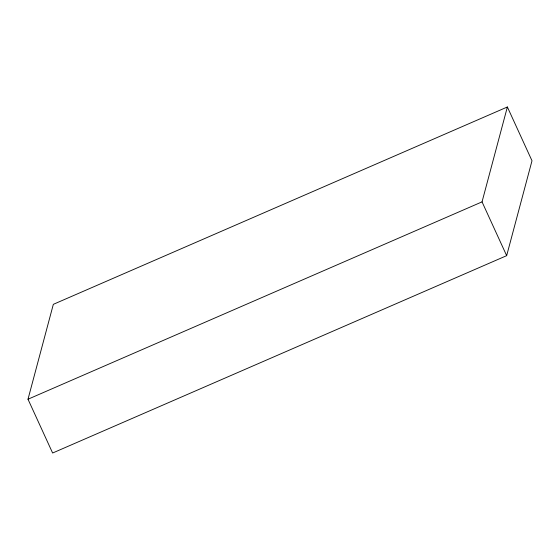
<?xml version="1.0" encoding="UTF-8"?>
<svg xmlns="http://www.w3.org/2000/svg" width="560" height="560" viewBox="0 0 560 560"><rect width="100%" height="100%" fill="white"/><g stroke="black" fill="none" stroke-linecap="round" stroke-linejoin="round"><path stroke-width="0.84" d="M28 399.224L53.333 304.339L507.374 106.981L532 160.776L506.667 255.661L52.626 453.019L28 399.224L482.041 201.866L507.374 106.981M482.041 201.866L506.667 255.661"/></g></svg>
